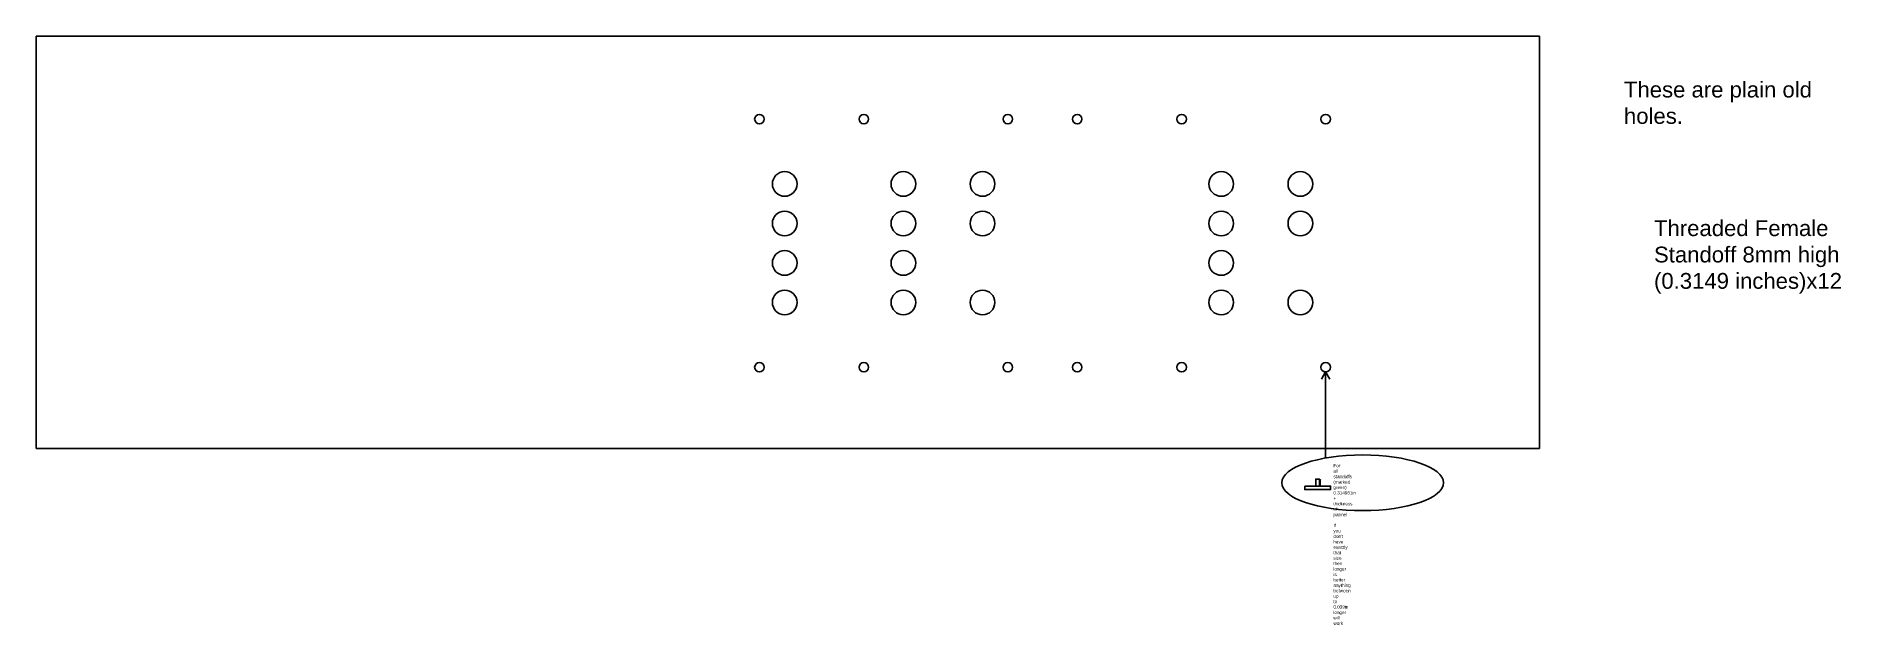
# Model space of a CAD drawing. Header units: inches. Extents: x 1.3 to 24.1, y -1.5 to 6.
import ezdxf

# ---------------------------------------------------------------- set-up
doc = ezdxf.new("R2010")
doc.units = ezdxf.units.IN
doc.header["$MEASUREMENT"] = 0
doc.styles.get("Standard").update_dxf_attribs({"font": 'arial.ttf'})

msp = doc.modelspace()

# ---------------------------------------------------------------- linework, layer by layer
at = {"color": 4}
for p, q in [((1.305, 5.96), (20.305, 5.96)), ((1.305, 0.738), (1.305, 5.96)), ((20.305, 5.96), (20.305, 0.738)), ((20.305, 0.738), (1.305, 0.738))]:
    msp.add_line(p, q, dxfattribs=at)
for p, q in [((17.604, 1.708), (17.55, 1.619)), ((17.604, 1.708), (17.657, 1.619)), ((17.604, 1.708), (17.604, 0.617)), ((17.528, 0.339), (17.534, 0.347)), ((17.528, 0.277), (17.534, 0.269)), ((17.539, 0.339), (17.534, 0.347)), ((17.534, 0.347), (17.534, 0.269)), ((17.54, 0.277), (17.534, 0.269))]:
    msp.add_line(p, q)
for points in [[(17.34, 0.264), (17.34, 0.219), (17.666, 0.219), (17.666, 0.264)], [(17.479, 0.264), (17.479, 0.353), (17.526, 0.353), (17.526, 0.264)]]:
    msp.add_lwpolyline(points, close=True)
at = {"color": 3}
for centre in [(10.447, 4.908), (11.767, 4.908), (13.587, 4.908), (14.464, 4.908), (15.784, 4.908), (17.604, 4.908), (10.447, 1.768), (11.767, 1.768), (13.587, 1.768), (14.464, 1.768), (15.784, 1.768), (17.604, 1.768)]:
    msp.add_circle(centre, 0.06, dxfattribs=at)
at = {"color": 7}
for centre in [(10.767, 4.088), (12.267, 4.088), (13.267, 4.088), (16.284, 4.088), (17.284, 4.088), (10.767, 3.588), (12.267, 3.588), (13.267, 3.588), (16.284, 3.588), (17.284, 3.588), (10.767, 3.088), (12.267, 3.088), (16.284, 3.088), (10.767, 2.588), (12.267, 2.588), (13.267, 2.588), (16.284, 2.588), (17.284, 2.588)]:
    msp.add_circle(centre, 0.156, dxfattribs=at)
msp.add_ellipse((18.071, 0.306), major_axis=(1.022, 0), ratio=0.344611)

# ---------------------------------------------------------------- texts
at = {"color": 7, "insert": (21.374, 5.382), "char_height": 0.2, "width": 2.39345, "attachment_point": 1}
msp.add_mtext('{These are plain old holes.}', dxfattribs=at)
at = {"color": 3, "insert": (21.754, 3.628), "char_height": 0.2, "width": 2.39345, "attachment_point": 1}
msp.add_mtext('{Threaded Female Standoff 8mm high (0.3149 inches)x12}', dxfattribs=at)
at = {"insert": (17.702, 0.543), "char_height": 0.04126, "width": 0.00326, "attachment_point": 1}
msp.add_mtext("{For all standoffs (marked green)\\P0.314961in + thickness of pannel\\P\\PIf you don't have exactly that size then longer is better\\Panything between up to 0.039in longer  will work\\P}", dxfattribs=at)

doc.saveas('drawing.dxf')
